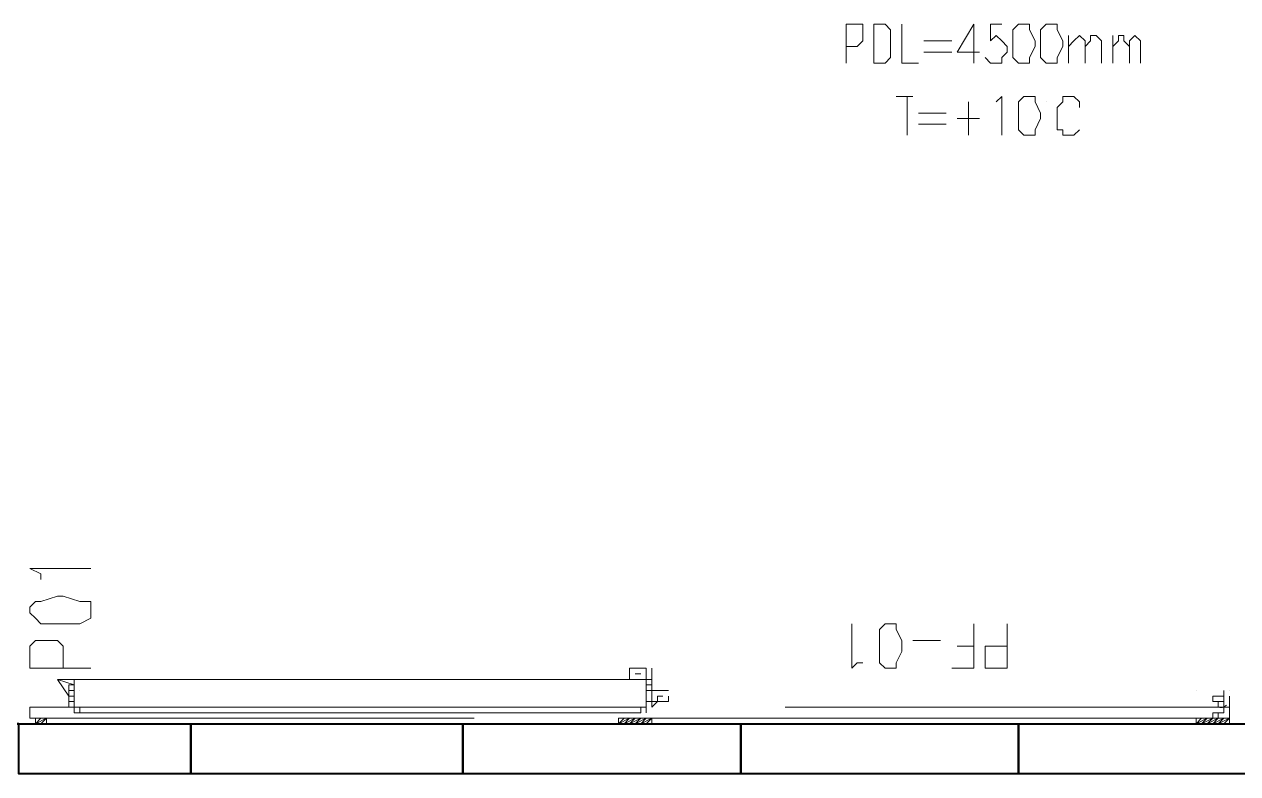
# Model space of a CAD drawing. Header units: inches. Extents: x 5 to 1823, y 18 to 726.
# Drawn here: x 483.19 to 488.095, y 307.512 to 310.543 of the extents above; entities that cross this region are included whole.
import ezdxf

# ---------------------------------------------------------------- set-up
doc = ezdxf.new("R2010")
doc.units = ezdxf.units.IN
doc.header["$MEASUREMENT"] = 0
for name, color, linetype in [('PDF2_D_Paineis PUR 150mm', 1, 'Continuous'), ('PDF2_D_Portas', 6, 'Continuous'), ('PDF2_D_Textos Nome Área', 3, 'Continuous'), ('PDF2_D_Textos Paineis Parede', 3, 'Continuous')]:
    doc.layers.add(name, color=color, linetype=linetype)

msp = doc.modelspace()

# ---------------------------------------------------------------- linework, layer by layer
at = {"layer": 'PDF2_D_Paineis PUR 150mm', "lineweight": 40}
for points in [[(482.965, 307.7138), (483.8631, 307.7138), (483.8631, 307.5117), (483.1671, 307.5117), (483.1671, 307.7138)], [(483.8631, 307.7138), (484.9632, 307.7138), (484.9632, 307.5117), (483.8631, 307.5117)], [(484.9632, 307.7138), (486.0858, 307.7138), (486.0858, 307.5117), (484.9632, 307.5117)], [(486.0858, 307.7138), (487.2084, 307.7138), (487.2084, 307.5117), (486.0858, 307.5117)], [(487.2084, 307.7138), (488.331, 307.7138), (488.331, 307.5117), (487.2084, 307.5117)]]:
    msp.add_lwpolyline(points, close=True, dxfattribs=at)
at = {"layer": 'PDF2_D_Portas', "lineweight": 5}
for points in [[(486.5798, 307.9608), (486.5573, 307.9608), (486.5349, 307.9383), (486.5349, 308.1179)], [(487.0288, 308.1179), (487.0288, 307.9383), (486.939, 307.9383)], [(487.1635, 308.1179), (487.1635, 307.9383), (487.0962, 307.9383), (487.0737, 307.9383), (487.0737, 307.9608), (487.0737, 308.0057), (487.0737, 308.0281), (487.0962, 308.0281), (487.1635, 308.0281)], [(486.8941, 308.0506), (486.7818, 308.0506)], [(487.0288, 308.0281), (486.9615, 308.0281)]]:
    msp.add_lwpolyline(points, dxfattribs=at)
msp.add_lwpolyline([(486.692, 307.9383), (486.7145, 307.9383), (486.7145, 307.9608), (486.7369, 308.0057), (486.7369, 308.0506), (486.7145, 308.0955), (486.7145, 308.1179), (486.692, 308.1179), (486.6696, 308.1179), (486.6471, 308.0955), (486.6471, 308.0506), (486.6471, 308.0057), (486.6471, 307.9608), (486.6696, 307.9383)], close=True, dxfattribs=at)
at = {"layer": 'PDF2_D_Portas', "lineweight": 0}
for points in [[(485.6368, 307.8934), (485.6368, 307.9383), (485.7041, 307.9383), (485.7041, 307.8934), (485.7041, 307.8485), (485.7266, 307.8485), (485.7266, 307.8036), (485.7041, 307.8036), (485.7041, 307.8934), (483.3916, 307.8934), (483.3916, 307.7811), (485.3898, 307.7811), (485.7041, 307.7811), (485.7041, 307.7587), (485.7041, 307.7811), (485.7041, 307.8036), (485.7041, 307.7811), (485.7041, 307.8036), (485.7041, 307.8485), (485.7041, 307.8036), (485.7041, 307.826), (485.7041, 307.8485), (485.7041, 307.826), (485.7041, 307.8485), (485.7041, 307.826), (485.7041, 307.8485), (485.7266, 307.8485), (485.749, 307.8485), (485.794, 307.8485)], [(485.6368, 307.9383), (485.6368, 307.9383)], [(485.7041, 307.9383), (485.7041, 307.9383)], [(485.7041, 307.9159), (485.7041, 307.9383)], [(485.7041, 307.9383), (485.7041, 307.9383)], [(485.7041, 307.9383), (485.7041, 307.9383)], [(485.7266, 307.9383), (485.7266, 307.9383)], [(485.7266, 307.9383), (485.7266, 307.9383)], [(485.7266, 307.9383), (485.7266, 307.9383)], [(485.7266, 307.9159), (485.7266, 307.9383)], [(485.7266, 307.9383), (485.7266, 307.9383)], [(483.3242, 307.8934), (483.3242, 307.8934)], [(483.3242, 307.8934), (483.3242, 307.8934)], [(483.3242, 307.8934), (483.3242, 307.8934)], [(483.3242, 307.8934), (483.3242, 307.8934)], [(483.3242, 307.8934), (483.3242, 307.8934)], [(483.3691, 307.8709), (483.3916, 307.8709), (483.3691, 307.8709), (483.3691, 307.8485), (483.3916, 307.8485), (483.3691, 307.8485), (483.3916, 307.8485), (483.3691, 307.8485), (483.3916, 307.8485), (483.3691, 307.8485), (483.3916, 307.8485), (483.3691, 307.8485), (483.3916, 307.8485), (483.3691, 307.8485), (483.3916, 307.8485), (483.3691, 307.8485), (483.3916, 307.8485), (483.3691, 307.8485), (483.3916, 307.8485), (483.3691, 307.8485), (483.3916, 307.8485), (483.3691, 307.8485), (483.3916, 307.8485), (483.3691, 307.8485), (483.3691, 307.826), (483.3691, 307.8036), (483.3691, 307.7811), (483.3691, 307.8485), (483.3691, 307.7811), (483.3916, 307.7811), (483.3916, 307.8485), (483.3916, 307.7811), (483.3916, 307.7587), (483.3916, 307.7811), (483.3916, 307.8036), (483.3916, 307.826), (483.3916, 307.8485), (483.3916, 307.8709), (483.3916, 307.8485), (483.3916, 307.8934), (483.3242, 307.8934), (483.3916, 307.8934)], [(483.3691, 307.826), (483.3242, 307.8934), (483.3916, 307.8709)], [(483.3916, 307.8934), (483.3916, 307.8934)], [(485.6592, 307.9159), (485.6592, 307.9159)], [(485.6592, 307.9159), (485.6592, 307.9159)], [(485.6817, 307.9159), (485.6592, 307.9159)], [(485.6592, 307.9159), (485.6592, 307.9159)], [(485.6592, 307.8934), (485.6817, 307.8934)], [(485.7041, 307.9159), (485.7041, 307.8934)], [(485.7041, 307.8934), (485.7041, 307.8934)], [(485.7041, 307.8934), (485.7041, 307.8934)], [(485.7266, 307.8934), (485.7041, 307.8934)], [(485.7041, 307.8934), (485.7041, 307.8934)], [(485.7266, 307.8934), (485.7266, 307.9159)], [(485.7266, 307.8934), (485.7266, 307.8934)], [(485.7266, 307.8934), (485.7266, 307.8934)], [(485.7266, 307.8934), (485.7266, 307.8934)], [(485.7266, 307.8934), (485.7266, 307.8934)], [(485.7266, 307.8934), (485.7266, 307.8934)], [(485.7266, 307.8934), (485.7266, 307.8934)], [(485.7266, 307.8934), (485.7266, 307.8934)], [(483.3691, 307.8709), (483.3691, 307.8709)], [(483.3691, 307.8709), (483.3691, 307.8709)], [(483.3691, 307.8709), (483.3691, 307.8709)], [(483.3691, 307.8709), (483.3691, 307.8709)], [(483.3691, 307.8485), (483.3691, 307.8485)], [(483.3691, 307.8485), (483.3691, 307.8485)], [(483.3691, 307.8485), (483.3691, 307.8485)], [(483.3691, 307.8485), (483.3691, 307.8485)], [(483.3691, 307.8485), (483.3691, 307.8485)], [(483.3691, 307.8485), (483.3691, 307.8485)], [(483.3691, 307.8485), (483.3691, 307.8485)], [(483.3691, 307.8485), (483.3691, 307.8485)], [(483.3691, 307.8485), (483.3691, 307.8485)], [(483.3691, 307.8485), (483.3691, 307.8485)], [(483.3691, 307.8485), (483.3691, 307.8485)], [(483.3691, 307.8485), (483.3691, 307.8485)], [(483.3691, 307.8485), (483.3691, 307.8485)], [(483.3691, 307.8485), (483.3691, 307.8485)], [(483.3691, 307.8485), (483.3691, 307.8485)], [(483.3691, 307.8485), (483.3691, 307.8485)], [(483.3691, 307.8485), (483.3691, 307.8485)], [(483.3691, 307.8485), (483.3691, 307.8485)], [(483.3691, 307.8485), (483.3691, 307.8485)], [(483.3691, 307.8485), (483.3691, 307.8485)], [(483.3691, 307.8485), (483.3691, 307.8485)], [(483.3691, 307.8485), (483.3691, 307.8485)], [(483.3691, 307.8485), (483.3691, 307.8485)], [(483.3691, 307.8485), (483.3691, 307.8485)], [(483.3691, 307.8485), (483.3691, 307.8485)], [(483.3916, 307.8485), (483.3691, 307.8485)], [(483.3916, 307.8485), (483.3691, 307.8485)], [(483.3916, 307.8485), (483.3691, 307.8485)], [(483.3691, 307.8485), (483.3916, 307.8485)], [(483.3916, 307.8485), (483.3691, 307.8485)], [(483.3916, 307.8485), (483.3691, 307.8485)], [(483.3916, 307.8485), (483.3691, 307.8485)], [(483.3691, 307.8485), (483.3691, 307.8485)], [(483.3691, 307.8485), (483.3691, 307.8485)], [(483.3691, 307.8485), (483.3691, 307.8485)], [(483.3691, 307.826), (483.3691, 307.8485)], [(483.3691, 307.8485), (483.3691, 307.8485)], [(483.3691, 307.8485), (483.3691, 307.8485)], [(483.3691, 307.8485), (483.3691, 307.8485)], [(483.3691, 307.8485), (483.3691, 307.8485)], [(483.3691, 307.8485), (483.3691, 307.8485)], [(483.3691, 307.8485), (483.3691, 307.8485)], [(483.3691, 307.8485), (483.3691, 307.8485)], [(483.3691, 307.8485), (483.3691, 307.8485)], [(483.3691, 307.8485), (483.3691, 307.8485)], [(483.3691, 307.8485), (483.3691, 307.8485)], [(483.3691, 307.8485), (483.3691, 307.8485)], [(483.3691, 307.8485), (483.3691, 307.8485)], [(483.3691, 307.8485), (483.3691, 307.8485)], [(483.3691, 307.8485), (483.3691, 307.8485)], [(483.3691, 307.8485), (483.3691, 307.8485)], [(483.3691, 307.8485), (483.3691, 307.8485)], [(483.3691, 307.8485), (483.3691, 307.8485)], [(483.3691, 307.8485), (483.3691, 307.8485)], [(483.3691, 307.8485), (483.3691, 307.8485)], [(483.3691, 307.8485), (483.3691, 307.8485)], [(483.3691, 307.8485), (483.3691, 307.8485)], [(483.3691, 307.8485), (483.3691, 307.8485)], [(483.3691, 307.8485), (483.3691, 307.8485)], [(483.3916, 307.8709), (483.3916, 307.8709)], [(483.3916, 307.8709), (483.3916, 307.8709)], [(483.3916, 307.8709), (483.3916, 307.8709)], [(483.3916, 307.8709), (483.3916, 307.8709)], [(483.3916, 307.8709), (483.3916, 307.8709)], [(483.3916, 307.8709), (483.3916, 307.8709)], [(483.3916, 307.8709), (483.3916, 307.8709)], [(483.3916, 307.8709), (483.3916, 307.8709)], [(483.3916, 307.8709), (483.3916, 307.8709)], [(483.3916, 307.8709), (483.3916, 307.8709)], [(483.3916, 307.8709), (483.3916, 307.8709)], [(483.3916, 307.8709), (483.3916, 307.8709)], [(483.3916, 307.8709), (483.3916, 307.8709)], [(483.3916, 307.8485), (483.3916, 307.8485)], [(483.3916, 307.8485), (483.3916, 307.8485)], [(483.3916, 307.8485), (483.3916, 307.8485)], [(483.3916, 307.8485), (483.3916, 307.8485)], [(483.3916, 307.8485), (483.3916, 307.8485)], [(483.3916, 307.8485), (483.3916, 307.8485)], [(483.3916, 307.8485), (483.3916, 307.8485)], [(483.3916, 307.8485), (483.3916, 307.8485)], [(483.3916, 307.8485), (483.3916, 307.8485)], [(483.3916, 307.8485), (483.3916, 307.8485)], [(483.3916, 307.8485), (483.3916, 307.8485)], [(483.3916, 307.8485), (483.3916, 307.8485)], [(483.3916, 307.8485), (483.3916, 307.8485)], [(483.3916, 307.8485), (483.3916, 307.8485)], [(483.3916, 307.8485), (483.3916, 307.8485)], [(483.3916, 307.8485), (483.3916, 307.8485)], [(483.3916, 307.8485), (483.3916, 307.8485)], [(483.3916, 307.8485), (483.3916, 307.8485)], [(483.3916, 307.8485), (483.3916, 307.8485)], [(483.3916, 307.8485), (483.3916, 307.8485)], [(483.3916, 307.8485), (483.3916, 307.8485)], [(483.3916, 307.8485), (483.3916, 307.8485)], [(483.3916, 307.8485), (483.3916, 307.8485)], [(483.3916, 307.8485), (483.3916, 307.8485)], [(483.3916, 307.8485), (483.3916, 307.8485)], [(483.3916, 307.8485), (483.3916, 307.8485)], [(483.3916, 307.8485), (483.3916, 307.8485)], [(483.3916, 307.8485), (483.3916, 307.8485)], [(483.3916, 307.8485), (483.3916, 307.8485)], [(483.3916, 307.8485), (483.3916, 307.826)], [(483.3916, 307.8485), (483.3916, 307.8485)], [(483.3916, 307.8485), (483.3916, 307.8485)], [(483.3916, 307.8485), (483.3916, 307.8485)], [(483.3916, 307.8485), (483.3916, 307.8485)], [(483.3916, 307.8485), (483.3916, 307.8485)], [(483.3916, 307.8485), (483.3916, 307.8485)], [(483.3916, 307.8485), (483.3916, 307.8485)], [(483.3916, 307.8485), (483.3916, 307.8485)], [(483.3916, 307.8485), (483.3916, 307.8485)], [(483.3916, 307.8485), (483.3916, 307.8485)], [(483.3916, 307.8485), (483.3916, 307.8485)], [(483.3916, 307.8485), (483.3916, 307.8485)], [(483.3916, 307.8485), (483.3916, 307.8485)], [(483.3916, 307.8485), (483.3916, 307.8485)], [(483.3916, 307.8485), (483.3916, 307.8485)], [(483.3916, 307.8485), (483.3916, 307.8485)], [(483.3916, 307.8485), (483.3916, 307.8485)], [(483.3916, 307.8485), (483.3916, 307.8485)], [(483.3916, 307.8485), (483.3916, 307.8485)], [(483.3916, 307.8485), (483.3916, 307.8485)], [(483.3916, 307.8485), (483.3916, 307.8485)], [(483.3916, 307.8485), (483.3916, 307.8485)], [(483.3916, 307.8485), (483.3916, 307.8485)], [(483.414, 307.8485), (483.414, 307.8485)], [(485.7266, 307.826), (485.7266, 307.8485), (485.7041, 307.8485), (485.7266, 307.8485), (485.7041, 307.8485), (485.7266, 307.8485), (485.7041, 307.8485), (485.7041, 307.8709)], [(485.7041, 307.8709), (485.7041, 307.8709)], [(485.7041, 307.8485), (485.7041, 307.8485)], [(485.7041, 307.8485), (485.7041, 307.8485)], [(485.7041, 307.8485), (485.7041, 307.8485)], [(485.7041, 307.8485), (485.7041, 307.8485)], [(485.7041, 307.8485), (485.7041, 307.8485)], [(485.7041, 307.8485), (485.7041, 307.8485)], [(485.7041, 307.8485), (485.7041, 307.8485)], [(485.7041, 307.8485), (485.7041, 307.8485)], [(485.7041, 307.8485), (485.7041, 307.8485)], [(485.7041, 307.8485), (485.7041, 307.8485)], [(485.7041, 307.8485), (485.7041, 307.8485)], [(485.7041, 307.8485), (485.7041, 307.8485)], [(485.7041, 307.8485), (485.7041, 307.8485)], [(485.7266, 307.8709), (485.7266, 307.8709)], [(485.7266, 307.8709), (485.7266, 307.8709)], [(485.7266, 307.8709), (485.7266, 307.8709)], [(485.7266, 307.8709), (485.7266, 307.8709)], [(485.7266, 307.8709), (485.7266, 307.8709)], [(485.7266, 307.8709), (485.7266, 307.8709)], [(485.7266, 307.8709), (485.7266, 307.8709)], [(485.7266, 307.8709), (485.7266, 307.8709)], [(485.7266, 307.8709), (485.7266, 307.8709)], [(485.7266, 307.8709), (485.7266, 307.8709)], [(485.7266, 307.8485), (485.7266, 307.8709)], [(485.7266, 307.8485), (485.7266, 307.8485)], [(485.7266, 307.8485), (485.7266, 307.8485)], [(485.7266, 307.8485), (485.7266, 307.8485)], [(485.7266, 307.8485), (485.7266, 307.8485)], [(485.7266, 307.8485), (485.7266, 307.8485)], [(485.7266, 307.8485), (485.7266, 307.8485)], [(485.7266, 307.8485), (485.7266, 307.8485)], [(485.7266, 307.8485), (485.7266, 307.8485)], [(485.7266, 307.8485), (485.7266, 307.8485)], [(485.7266, 307.8485), (485.7266, 307.8485)], [(485.7266, 307.8485), (485.7266, 307.8485)], [(485.7266, 307.8485), (485.7266, 307.8485)], [(485.7266, 307.8485), (485.7266, 307.8485)], [(485.7266, 307.8485), (485.7266, 307.8485)], [(485.7266, 307.8485), (485.7266, 307.8485)], [(485.7266, 307.8485), (485.7266, 307.8485)], [(485.7266, 307.8485), (485.7266, 307.8485)], [(485.749, 307.8485), (485.749, 307.8485)], [(485.749, 307.8485), (485.749, 307.8485)], [(485.749, 307.8485), (485.749, 307.8485)], [(487.9269, 307.8485), (487.9269, 307.8485)], [(487.9269, 307.8485), (487.9269, 307.8485)], [(488.0392, 307.8485), (488.0392, 307.826), (488.0392, 307.8036), (488.0392, 307.7811), (488.0392, 307.7587), (488.0167, 307.7587), (488.0167, 307.7362), (487.9942, 307.7138), (488.0167, 307.7362), (487.9942, 307.7138)], [(488.0392, 307.8485), (488.0392, 307.8485)], [(488.0392, 307.8485), (488.0392, 307.8485)], [(488.0616, 307.8485), (488.0616, 307.8485)], [(488.0616, 307.8485), (488.0616, 307.8485)], [(483.3691, 307.826), (483.3691, 307.826)], [(483.3691, 307.826), (483.3691, 307.826)], [(483.3691, 307.826), (483.3691, 307.826)], [(483.3691, 307.826), (483.3691, 307.826)], [(483.3691, 307.826), (483.3691, 307.826)], [(483.3691, 307.826), (483.3691, 307.826)], [(483.3691, 307.826), (483.3691, 307.826)], [(483.3691, 307.826), (483.3691, 307.826)], [(483.3691, 307.826), (483.3691, 307.826)], [(483.3691, 307.826), (483.3691, 307.826)], [(483.3691, 307.826), (483.3691, 307.826)], [(483.3691, 307.826), (483.3691, 307.826)], [(483.3691, 307.826), (483.3691, 307.826)], [(483.3916, 307.826), (483.3691, 307.826)], [(483.3916, 307.826), (483.3691, 307.826)], [(483.3916, 307.826), (483.3691, 307.826)], [(483.3916, 307.826), (483.3691, 307.826)], [(483.3916, 307.826), (483.3691, 307.826)], [(483.3691, 307.826), (483.3916, 307.826)], [(483.3916, 307.826), (483.3691, 307.826)], [(483.3916, 307.826), (483.3691, 307.826)], [(483.3916, 307.826), (483.3691, 307.826)], [(483.3916, 307.826), (483.3691, 307.826)], [(483.3916, 307.826), (483.3691, 307.826)], [(483.3916, 307.826), (483.3691, 307.826)], [(483.3916, 307.826), (483.3691, 307.826)], [(483.3916, 307.826), (483.3691, 307.826)], [(483.3691, 307.826), (483.3691, 307.826)], [(483.3691, 307.826), (483.3691, 307.826)], [(483.3691, 307.826), (483.3691, 307.826)], [(483.3691, 307.826), (483.3691, 307.826)], [(483.3691, 307.826), (483.3691, 307.826)], [(483.3691, 307.826), (483.3691, 307.826)], [(483.3691, 307.8036), (483.3691, 307.826)], [(483.3691, 307.826), (483.3691, 307.826)], [(483.3691, 307.826), (483.3691, 307.826)], [(483.3691, 307.826), (483.3691, 307.826)], [(483.3691, 307.826), (483.3691, 307.826)], [(483.3691, 307.826), (483.3691, 307.826)], [(483.3691, 307.826), (483.3691, 307.826)], [(483.3691, 307.8036), (483.3691, 307.8036)], [(483.3691, 307.8036), (483.3691, 307.8036)], [(483.3691, 307.8036), (483.3691, 307.8036)], [(483.3691, 307.8036), (483.3691, 307.8036)], [(483.3691, 307.8036), (483.3691, 307.8036)], [(483.3691, 307.8036), (483.3691, 307.8036)], [(483.3691, 307.8036), (483.3691, 307.8036)], [(483.3691, 307.8036), (483.3691, 307.8036)], [(483.3691, 307.8036), (483.3691, 307.8036)], [(483.3691, 307.8036), (483.3691, 307.8036)], [(483.3691, 307.8036), (483.3691, 307.8036)], [(483.3691, 307.8036), (483.3691, 307.8036)], [(483.3691, 307.8036), (483.3691, 307.8036)], [(483.3691, 307.8036), (483.3691, 307.8036)], [(483.3691, 307.8036), (483.3691, 307.8036)], [(483.3691, 307.8036), (483.3691, 307.8036)], [(483.3691, 307.8036), (483.3691, 307.8036)], [(483.3691, 307.8036), (483.3691, 307.8036)], [(483.3691, 307.8036), (483.3691, 307.8036)], [(483.3691, 307.8036), (483.3691, 307.8036)], [(483.3916, 307.8036), (483.3691, 307.8036)], [(483.3916, 307.8036), (483.3691, 307.8036)], [(483.3916, 307.8036), (483.3691, 307.8036)], [(483.3916, 307.8036), (483.3691, 307.8036)], [(483.3916, 307.8036), (483.3691, 307.8036)], [(483.3916, 307.8036), (483.3691, 307.8036)], [(483.3916, 307.8036), (483.3691, 307.8036)], [(483.3691, 307.8036), (483.3916, 307.8036)], [(483.3916, 307.8036), (483.3691, 307.8036)], [(483.3916, 307.8036), (483.3691, 307.8036)], [(483.3916, 307.8036), (483.3691, 307.8036)], [(483.3916, 307.8036), (483.3691, 307.8036)], [(483.3916, 307.8036), (483.3691, 307.8036)], [(483.3916, 307.8036), (483.3691, 307.8036)], [(483.3691, 307.8036), (483.3916, 307.8036)], [(483.3916, 307.8036), (483.3691, 307.8036)], [(483.3916, 307.8036), (483.3691, 307.8036)], [(483.3916, 307.8036), (483.3691, 307.8036)], [(483.3691, 307.8036), (483.3916, 307.8036)], [(483.3691, 307.8036), (483.3916, 307.8036)], [(483.3691, 307.8036), (483.3691, 307.8036)], [(483.3691, 307.8036), (483.3691, 307.8036)], [(483.3691, 307.8036), (483.3691, 307.8036)], [(483.3691, 307.8036), (483.3691, 307.8036)], [(483.3691, 307.8036), (483.3691, 307.8036)], [(483.3691, 307.8036), (483.3691, 307.8036)], [(483.3691, 307.8036), (483.3691, 307.8036)], [(483.3691, 307.8036), (483.3691, 307.8036)], [(483.3691, 307.8036), (483.3691, 307.8036)], [(483.3691, 307.8036), (483.3691, 307.8036)], [(483.3691, 307.8036), (483.3691, 307.8036)], [(483.3691, 307.8036), (483.3691, 307.8036)], [(483.3691, 307.8036), (483.3691, 307.8036)], [(483.3691, 307.8036), (483.3691, 307.8036)], [(483.3916, 307.826), (483.3916, 307.826)], [(483.3916, 307.826), (483.3916, 307.826)], [(483.3916, 307.826), (483.3916, 307.826)], [(483.3916, 307.826), (483.3916, 307.826)], [(483.3916, 307.826), (483.3916, 307.826)], [(483.3916, 307.826), (483.3916, 307.826)], [(483.3916, 307.826), (483.3916, 307.826)], [(483.3916, 307.826), (483.3916, 307.826)], [(483.3916, 307.826), (483.3916, 307.826)], [(483.3916, 307.826), (483.3916, 307.826)], [(483.3916, 307.826), (483.3916, 307.826)], [(483.3916, 307.826), (483.3916, 307.826)], [(483.3916, 307.826), (483.3916, 307.826)], [(483.3916, 307.826), (483.3916, 307.826)], [(483.3916, 307.826), (483.3916, 307.826)], [(483.3916, 307.826), (483.3916, 307.826)], [(483.3916, 307.826), (483.3916, 307.826)], [(483.3916, 307.826), (483.3916, 307.826)], [(483.3916, 307.826), (483.3916, 307.826)], [(483.3916, 307.826), (483.3916, 307.8036)], [(483.3916, 307.826), (483.3916, 307.826)], [(483.3916, 307.826), (483.3916, 307.826)], [(483.3916, 307.826), (483.3916, 307.826)], [(483.3916, 307.826), (483.3916, 307.826)], [(483.3916, 307.826), (483.3916, 307.826)], [(483.3916, 307.826), (483.3916, 307.826)], [(483.3916, 307.8036), (483.3916, 307.8036)], [(483.3916, 307.8036), (483.3916, 307.8036)], [(483.3916, 307.8036), (483.3916, 307.8036)], [(483.3916, 307.8036), (483.3916, 307.8036)], [(483.3916, 307.8036), (483.3916, 307.8036)], [(483.3916, 307.8036), (483.3916, 307.8036)], [(483.3916, 307.8036), (483.3916, 307.8036)], [(483.3916, 307.8036), (483.3916, 307.8036)], [(483.3916, 307.8036), (483.3916, 307.8036)], [(483.3916, 307.8036), (483.3916, 307.8036)], [(483.3916, 307.8036), (483.3916, 307.8036)], [(483.3916, 307.8036), (483.3916, 307.8036)], [(483.3916, 307.8036), (483.3916, 307.8036)], [(483.3916, 307.8036), (483.3916, 307.8036)], [(483.3916, 307.8036), (483.3916, 307.8036)], [(483.3916, 307.8036), (483.3916, 307.8036)], [(483.3916, 307.8036), (483.3916, 307.8036)], [(483.3916, 307.8036), (483.3916, 307.8036)], [(483.3916, 307.8036), (483.3916, 307.8036)], [(483.3916, 307.8036), (483.3916, 307.8036)], [(483.3916, 307.8036), (483.3916, 307.8036)], [(483.3916, 307.8036), (483.3916, 307.8036)], [(483.3916, 307.8036), (483.3916, 307.8036)], [(483.3916, 307.8036), (483.3916, 307.8036)], [(483.3916, 307.8036), (483.3916, 307.8036)], [(483.3916, 307.8036), (483.3916, 307.8036)], [(483.3916, 307.8036), (483.3916, 307.8036)], [(483.3916, 307.8036), (483.3916, 307.8036)], [(483.3916, 307.8036), (483.3916, 307.8036)], [(483.3916, 307.8036), (483.3916, 307.8036)], [(483.3916, 307.8036), (483.3916, 307.8036)], [(483.3916, 307.8036), (483.3916, 307.8036)], [(483.3916, 307.8036), (483.3916, 307.8036)], [(483.3916, 307.8036), (483.3916, 307.8036)], [(483.3916, 307.8036), (483.3916, 307.8036)], [(483.3916, 307.8036), (483.3916, 307.8036)], [(483.3916, 307.8036), (483.3916, 307.8036)], [(483.3916, 307.8036), (483.3916, 307.8036)], [(483.3916, 307.8036), (483.3916, 307.8036)], [(483.3916, 307.8036), (483.3916, 307.8036)], [(483.3916, 307.8036), (483.3916, 307.8036)], [(483.3916, 307.8036), (483.3916, 307.8036)], [(483.3916, 307.8036), (483.3916, 307.8036)], [(483.3916, 307.8036), (483.3916, 307.8036)], [(483.3916, 307.8036), (483.3916, 307.8036)], [(483.3916, 307.8036), (483.3916, 307.8036)], [(483.3916, 307.8036), (483.3916, 307.8036)], [(483.3916, 307.8036), (483.3916, 307.8036)], [(483.3916, 307.8036), (483.3916, 307.8036)], [(483.3916, 307.8036), (483.3916, 307.8036)], [(483.3916, 307.8036), (483.3916, 307.8036)], [(483.3916, 307.8036), (483.3916, 307.8036)], [(485.7041, 307.826), (485.7041, 307.826)], [(485.7041, 307.8036), (485.7041, 307.7811), (485.7041, 307.8036), (485.7041, 307.826)], [(485.7041, 307.826), (485.7041, 307.826)], [(485.7041, 307.826), (485.7041, 307.826)], [(485.7041, 307.826), (485.7041, 307.826)], [(485.7041, 307.826), (485.7041, 307.826)], [(485.7041, 307.826), (485.7041, 307.826)], [(485.7041, 307.826), (485.7041, 307.826)], [(485.7041, 307.826), (485.7041, 307.826)], [(485.7041, 307.826), (485.7041, 307.826)], [(485.7041, 307.826), (485.7041, 307.826)], [(485.7041, 307.826), (485.7041, 307.826)], [(485.7041, 307.826), (485.7041, 307.826)], [(485.7041, 307.826), (485.7041, 307.826)], [(485.7041, 307.826), (485.7041, 307.826)], [(485.7041, 307.826), (485.7041, 307.826)], [(485.7041, 307.826), (485.7041, 307.826)], [(485.7041, 307.826), (485.7041, 307.826)], [(485.7041, 307.826), (485.7041, 307.826)], [(485.7041, 307.826), (485.7041, 307.826)], [(485.7041, 307.826), (485.7041, 307.826)], [(485.7041, 307.826), (485.7041, 307.826)], [(485.7041, 307.826), (485.7041, 307.826)], [(485.7041, 307.826), (485.7041, 307.826)], [(485.7041, 307.826), (485.7041, 307.826)], [(485.7041, 307.826), (485.7041, 307.826)], [(485.7041, 307.826), (485.7041, 307.826)], [(485.7041, 307.826), (485.7041, 307.826)], [(485.7041, 307.826), (485.7041, 307.826)], [(485.7041, 307.826), (485.7041, 307.826)], [(485.7041, 307.826), (485.7041, 307.826)], [(485.7041, 307.826), (485.7041, 307.826)], [(485.7041, 307.826), (485.7041, 307.826)], [(485.7041, 307.826), (485.7041, 307.826)], [(485.7041, 307.826), (485.7041, 307.826)], [(485.7041, 307.826), (485.7041, 307.826)], [(485.7041, 307.826), (485.7041, 307.826)], [(485.7041, 307.826), (485.7041, 307.826)], [(485.7041, 307.8036), (485.7041, 307.8036)], [(485.7041, 307.8036), (485.7041, 307.8036)], [(485.7041, 307.8036), (485.7041, 307.8036)], [(485.7041, 307.8036), (485.7041, 307.8036)], [(485.7041, 307.8036), (485.7041, 307.8036)], [(485.7041, 307.8036), (485.7041, 307.8036)], [(485.7041, 307.8036), (485.7041, 307.8036)], [(485.7041, 307.8036), (485.7041, 307.8036)], [(485.7041, 307.8036), (485.7041, 307.8036)], [(485.7041, 307.8036), (485.7041, 307.8036)], [(485.7041, 307.8036), (485.7041, 307.8036)], [(485.7041, 307.8036), (485.7041, 307.8036)], [(485.7041, 307.8036), (485.7041, 307.8036)], [(485.7041, 307.8036), (485.7041, 307.8036)], [(485.7041, 307.8036), (485.7041, 307.8036)], [(485.7041, 307.8036), (485.7041, 307.8036)], [(485.7041, 307.8036), (485.7041, 307.8036)], [(485.7041, 307.8036), (485.7041, 307.8036)], [(485.7041, 307.8036), (485.7041, 307.8036)], [(485.7041, 307.8036), (485.7041, 307.8036)], [(485.7041, 307.8036), (485.7041, 307.8036)], [(485.7041, 307.8036), (485.7041, 307.8036)], [(485.7041, 307.8036), (485.7041, 307.8036)], [(485.7041, 307.8036), (485.7041, 307.8036)], [(485.7041, 307.8036), (485.7041, 307.8036)], [(485.7041, 307.8036), (485.7041, 307.8036)], [(485.7041, 307.8036), (485.7041, 307.8036)], [(485.7041, 307.8036), (485.7041, 307.8036)], [(485.7041, 307.8036), (485.7041, 307.8036)], [(485.7041, 307.8036), (485.7041, 307.8036)], [(485.7041, 307.8036), (485.7041, 307.8036)], [(485.7041, 307.8036), (485.7041, 307.8036)], [(485.7041, 307.8036), (485.7041, 307.8036)], [(485.7715, 307.826), (485.749, 307.826), (485.749, 307.8036), (485.7266, 307.7811), (485.7266, 307.8036), (485.749, 307.8036), (485.7266, 307.8036)], [(485.7266, 307.826), (485.7266, 307.826)], [(485.7266, 307.826), (485.7266, 307.826)], [(485.7266, 307.826), (485.7266, 307.826)], [(485.7266, 307.826), (485.7266, 307.826)], [(485.7266, 307.8036), (485.7266, 307.8036)], [(485.7266, 307.8036), (485.7266, 307.8036)], [(485.7266, 307.8036), (485.7266, 307.8036)], [(485.7266, 307.8036), (485.7266, 307.8036)], [(485.7266, 307.8036), (485.7266, 307.8036)], [(485.7266, 307.8036), (485.7266, 307.8036)], [(485.7266, 307.8036), (485.7266, 307.8036)], [(485.7266, 307.8036), (485.7266, 307.8036)], [(485.7266, 307.8036), (485.7266, 307.8036)], [(485.7266, 307.8036), (485.7266, 307.8036)], [(485.7266, 307.8036), (485.7266, 307.8036)], [(485.7266, 307.8036), (485.7266, 307.8036)], [(485.7266, 307.8036), (485.7266, 307.8036)], [(485.7266, 307.8036), (485.7266, 307.8036)], [(485.7266, 307.8036), (485.7266, 307.8036)], [(485.7266, 307.8036), (485.7266, 307.8036)], [(485.7266, 307.8036), (485.7266, 307.8036)], [(485.749, 307.826), (485.749, 307.826)], [(485.749, 307.826), (485.749, 307.826)], [(485.794, 307.826), (485.794, 307.8036), (485.749, 307.8036), (485.7715, 307.8036)], [(485.749, 307.8036), (485.749, 307.8036)], [(485.749, 307.8036), (485.749, 307.8036)], [(485.749, 307.8036), (485.749, 307.8036)], [(485.749, 307.8036), (485.749, 307.8036)], [(485.7715, 307.826), (485.7715, 307.826)], [(485.7715, 307.826), (485.7715, 307.826)], [(485.794, 307.826), (485.794, 307.826)], [(485.794, 307.8036), (485.794, 307.8036)], [(486.2654, 307.7811), (488.0616, 307.7811), (488.0616, 307.8036), (488.0616, 307.7811), (488.0616, 307.7362), (488.0616, 307.7138)], [(487.9942, 307.826), (487.9942, 307.826)], [(487.9942, 307.826), (487.9942, 307.826)], [(487.9942, 307.826), (487.9942, 307.826)], [(488.0167, 307.8036), (488.0167, 307.8036)], [(488.0167, 307.8036), (488.0167, 307.8036)], [(488.0167, 307.8036), (488.0167, 307.8036)], [(488.0167, 307.8036), (488.0392, 307.8036)], [(488.0392, 307.826), (488.0392, 307.826)], [(488.0392, 307.826), (488.0392, 307.826)], [(488.0392, 307.826), (488.0392, 307.826)], [(488.0392, 307.826), (488.0392, 307.826)], [(488.0616, 307.7811), (488.0616, 307.7587), (488.0616, 307.826)], [(488.0616, 307.8036), (488.0616, 307.8036)], [(488.0616, 307.8036), (488.0616, 307.8036)], [(483.2344, 307.7811), (483.212, 307.7811), (485.0081, 307.7811)], [(485.0081, 307.7362), (483.212, 307.7362), (483.212, 307.7587), (483.212, 307.7811)], [(483.212, 307.7811), (483.212, 307.7811)], [(483.212, 307.7811), (483.212, 307.7811)], [(483.212, 307.7587), (483.212, 307.7587)], [(483.212, 307.7587), (483.212, 307.7587)], [(483.212, 307.7587), (483.212, 307.7587)], [(483.212, 307.7587), (483.212, 307.7587)], [(483.212, 307.7587), (483.212, 307.7587)], [(483.2344, 307.7811), (483.2344, 307.7811)], [(485.6817, 307.7587), (485.6817, 307.7811), (485.6817, 307.7587), (485.3898, 307.7587), (483.414, 307.7587), (483.3916, 307.7587), (483.3916, 307.7811), (483.3691, 307.7811), (483.3916, 307.7811), (483.3691, 307.7811), (483.3916, 307.7811), (483.3691, 307.7811), (483.3916, 307.7811), (483.3691, 307.7811), (483.3916, 307.7811), (483.3691, 307.7811)], [(483.3691, 307.7811), (483.3691, 307.7811)], [(483.3691, 307.7811), (483.3691, 307.7811)], [(483.3691, 307.7811), (483.3691, 307.7811)], [(483.3691, 307.7811), (483.3691, 307.7811)], [(483.3691, 307.7811), (483.3691, 307.7811)], [(483.3691, 307.7811), (483.3691, 307.7811)], [(483.3691, 307.7811), (483.3691, 307.7811)], [(483.3691, 307.7811), (483.3691, 307.7811)], [(483.3691, 307.7811), (483.3691, 307.7811)], [(483.3691, 307.7811), (483.3691, 307.7811)], [(483.3691, 307.7811), (483.3691, 307.7811)], [(483.3691, 307.7811), (483.3691, 307.7811)], [(483.3691, 307.7811), (483.3691, 307.7811)], [(483.3691, 307.7811), (483.3691, 307.7811)], [(483.3691, 307.7811), (483.3691, 307.7811)], [(483.3691, 307.7811), (483.3691, 307.7811)], [(483.3691, 307.7811), (483.3691, 307.7811)], [(483.3691, 307.7811), (483.3691, 307.7811)], [(483.3691, 307.7811), (483.3691, 307.7811)], [(483.3691, 307.7811), (483.3691, 307.7811)], [(483.3691, 307.7811), (483.3691, 307.7811)], [(483.3691, 307.7811), (483.3691, 307.7811)], [(483.3916, 307.7811), (483.3916, 307.7811)], [(483.3916, 307.7811), (483.3916, 307.7811)], [(483.3916, 307.7811), (483.3916, 307.7811)], [(483.3916, 307.7811), (483.3916, 307.7811)], [(483.3916, 307.7811), (483.3916, 307.7811)], [(483.3916, 307.7811), (483.3916, 307.7811)], [(483.3916, 307.7811), (483.3916, 307.7811)], [(483.3916, 307.7811), (483.3916, 307.7811)], [(483.3916, 307.7811), (483.3916, 307.7811)], [(483.3916, 307.7811), (483.3916, 307.7811)], [(483.3916, 307.7811), (483.3916, 307.7811)], [(483.3916, 307.7811), (483.3916, 307.7811)], [(483.3916, 307.7811), (483.3916, 307.7811)], [(483.3916, 307.7811), (483.3916, 307.7811)], [(483.3916, 307.7811), (483.3916, 307.7811)], [(483.3916, 307.7811), (483.3916, 307.7811)], [(483.3916, 307.7811), (483.3916, 307.7811)], [(483.3916, 307.7811), (483.3916, 307.7811)], [(483.3916, 307.7811), (483.3916, 307.7811)], [(483.3916, 307.7811), (483.3916, 307.7811)], [(483.3916, 307.7811), (483.3916, 307.7811)], [(483.3916, 307.7811), (483.3916, 307.7811)], [(483.3916, 307.7811), (483.3916, 307.7811)], [(483.3916, 307.7811), (483.3916, 307.7811)], [(483.3916, 307.7811), (483.3916, 307.7811)], [(483.3916, 307.7587), (483.3916, 307.7587)], [(483.414, 307.7587), (483.414, 307.7811)], [(485.6817, 307.7587), (485.6817, 307.7587)], [(485.7041, 307.7811), (485.7041, 307.7811)], [(485.7041, 307.7811), (485.7041, 307.7811)], [(485.7041, 307.7811), (485.7041, 307.7811)], [(485.7041, 307.7811), (485.7041, 307.7811)], [(485.7041, 307.7811), (485.7041, 307.7811)], [(485.7041, 307.7811), (485.7041, 307.7811)], [(485.7041, 307.7811), (485.7041, 307.7811)], [(485.7041, 307.7587), (485.7041, 307.7587)], [(485.7266, 307.7811), (485.7266, 307.7811)], [(485.7266, 307.7811), (485.7266, 307.7811)], [(487.9942, 307.7587), (488.0392, 307.7587), (487.9942, 307.7587), (487.9942, 307.7362), (487.9718, 307.7138), (487.9942, 307.7362), (487.9718, 307.7138)], [(487.9942, 307.7587), (487.9942, 307.7587)], [(487.9942, 307.7587), (487.9942, 307.7587)], [(487.9942, 307.7587), (487.9942, 307.7587)], [(488.0167, 307.7811), (488.0167, 307.7811)], [(488.0392, 307.7587), (488.0392, 307.7587)], [(488.0392, 307.7587), (488.0392, 307.7587)], [(488.0392, 307.7587), (488.0392, 307.7587)], [(488.0392, 307.7587), (488.0392, 307.7587)], [(488.0392, 307.7587), (488.0392, 307.7587)], [(488.0392, 307.7587), (488.0392, 307.7587)], [(488.0392, 307.7587), (488.0392, 307.7587)], [(488.0616, 307.7811), (488.0616, 307.7811)], [(488.0616, 307.7811), (488.0616, 307.7811)], [(483.212, 307.7362), (483.212, 307.7362)], [(483.212, 307.7362), (483.212, 307.7362)], [(483.212, 307.7362), (483.212, 307.7362)], [(483.2793, 307.7362), (483.2344, 307.7138), (483.2793, 307.7362)], [(483.2569, 307.7362), (483.2344, 307.7138), (483.2569, 307.7362), (483.2344, 307.7138), (483.2569, 307.7362), (483.2344, 307.7362)], [(483.2793, 307.7138), (483.2569, 307.7138), (483.2793, 307.7138), (483.2569, 307.7138), (483.2793, 307.7362), (483.2569, 307.7138)], [(485.6368, 307.7362), (485.5919, 307.7138), (485.6368, 307.7362), (485.5919, 307.7138), (485.6143, 307.7362), (485.5919, 307.7362), (485.6143, 307.7362), (485.5919, 307.7362), (485.6143, 307.7362)], [(485.5919, 307.7362), (485.5919, 307.7362)], [(485.5919, 307.7362), (485.5919, 307.7362)], [(485.5919, 307.7138), (485.5919, 307.7138)], [(485.5919, 307.7138), (485.5919, 307.7138)], [(485.5919, 307.7138), (485.5919, 307.7138)], [(485.6592, 307.7362), (485.6143, 307.7138), (485.6592, 307.7362), (485.6143, 307.7138), (485.6368, 307.7362), (485.6143, 307.7138)], [(485.6817, 307.7362), (485.6368, 307.7138), (485.6817, 307.7362), (485.6368, 307.7138), (485.6592, 307.7362), (485.6368, 307.7138)], [(485.7041, 307.7362), (485.6592, 307.7138), (485.7041, 307.7362), (485.6592, 307.7138), (485.6817, 307.7362), (485.6592, 307.7138)], [(485.6817, 307.7138), (485.7041, 307.7362), (485.6817, 307.7138), (485.7266, 307.7362), (485.6817, 307.7138), (485.7266, 307.7362), (485.7041, 307.7138), (485.7266, 307.7362), (485.7041, 307.7138), (485.7266, 307.7362), (485.7041, 307.7138)], [(485.7266, 307.7138), (485.7266, 307.7362), (487.9269, 307.7362), (488.0616, 307.7362), (486.2654, 307.7362)], [(485.7266, 307.7138), (485.7266, 307.7138)], [(487.9269, 307.7362), (487.9269, 307.7362)], [(487.9493, 307.7362), (487.9269, 307.7138), (487.9493, 307.7362), (487.9269, 307.7138), (488.0616, 307.7138), (488.0392, 307.7138), (488.0616, 307.7362), (488.0392, 307.7138), (488.0616, 307.7362), (488.0392, 307.7138)], [(487.9718, 307.7362), (487.9269, 307.7138), (487.9718, 307.7362)], [(487.9493, 307.7362), (487.9269, 307.7362), (487.9493, 307.7362)], [(487.9269, 307.7362), (487.9269, 307.7362)], [(487.9942, 307.7362), (487.9493, 307.7138), (487.9942, 307.7362)], [(487.9718, 307.7362), (487.9493, 307.7138), (487.9718, 307.7362), (487.9493, 307.7138)], [(488.0167, 307.7362), (487.9718, 307.7138), (488.0167, 307.7362)], [(488.0392, 307.7362), (487.9942, 307.7138), (488.0392, 307.7362)], [(488.0616, 307.7362), (488.0167, 307.7138), (488.0616, 307.7362)], [(488.0392, 307.7362), (488.0167, 307.7138), (488.0392, 307.7362), (488.0167, 307.7138)], [(488.0616, 307.7362), (488.0616, 307.7362)], [(488.0616, 307.7362), (488.0616, 307.7362)]]:
    msp.add_lwpolyline(points, dxfattribs=at)
for points in [[(485.7266, 307.8934), (485.7266, 307.8709), (485.7041, 307.8709), (485.7266, 307.8709), (485.7041, 307.8709), (485.7266, 307.8709), (485.7041, 307.8709), (485.7041, 307.8934), (485.7266, 307.8934), (485.7041, 307.8934)], [(485.7266, 307.8709), (485.7266, 307.8934)], [(483.3691, 307.8485), (483.3916, 307.8485)], [(485.7041, 307.8485), (485.7041, 307.8036)], [(483.3691, 307.826), (483.3916, 307.826)], [(483.3691, 307.8036), (483.3916, 307.8036)], [(487.9942, 307.826), (487.9942, 307.8036)], [(487.9942, 307.826), (488.0392, 307.826)], [(488.0167, 307.8036), (487.9942, 307.8036)], [(488.0167, 307.7811), (488.0167, 307.8036)], [(483.2344, 307.7138), (483.2344, 307.7362), (483.2793, 307.7362), (483.2793, 307.7138)], [(485.5919, 307.7138), (485.7266, 307.7138), (485.7266, 307.7362), (485.5919, 307.7362)], [(485.5919, 307.7138), (485.7266, 307.7138), (485.7266, 307.7362), (485.5919, 307.7362)], [(485.5919, 307.7362), (485.5919, 307.7138)], [(487.9269, 307.7138), (488.0616, 307.7138), (488.0616, 307.7362), (487.9269, 307.7362)], [(487.9269, 307.7138), (487.9269, 307.7362)]]:
    msp.add_lwpolyline(points, close=True, dxfattribs=at)
msp.add_lwpolyline([(488.0167, 307.7811), (488.0392, 307.7811, -0.156603)], format="xyb", close=True, dxfattribs=at)
msp.add_arc((488.0279, 307.8148), 0.0337, 294.6196, 311.8039, dxfattribs=at)
at = {"layer": 'PDF2_D_Textos Nome Área', "color": 2, "lineweight": 5}
for points in [[(486.5124, 310.3856), (486.5124, 310.5427), (486.5573, 310.5427), (486.5798, 310.5427), (486.5798, 310.5203), (486.5798, 310.4978), (486.5798, 310.4754), (486.5573, 310.4529), (486.5124, 310.4529)], [(486.7369, 310.5427), (486.7369, 310.3856), (486.8043, 310.3856)], [(487.0288, 310.3856), (487.0288, 310.5427), (486.9615, 310.4305), (487.0513, 310.4305)], [(487.1411, 310.5427), (487.0962, 310.5427), (487.0962, 310.4754), (487.1186, 310.4978), (487.1411, 310.4754), (487.1635, 310.4529), (487.1635, 310.4305), (487.1411, 310.408), (487.1411, 310.3856), (487.1186, 310.3856), (487.0962, 310.3856), (487.0737, 310.408)], [(487.4105, 310.4978), (487.4105, 310.3856)], [(487.4105, 310.4529), (487.4329, 310.4754), (487.4554, 310.4978), (487.4779, 310.4754), (487.4779, 310.4529), (487.4779, 310.3856)], [(487.4779, 310.4529), (487.5003, 310.4754), (487.5003, 310.4978), (487.5228, 310.4978), (487.5452, 310.4754), (487.5452, 310.4529), (487.5452, 310.3856)], [(487.5901, 310.4978), (487.5901, 310.3856)], [(487.5901, 310.4529), (487.6126, 310.4754), (487.6126, 310.4978), (487.635, 310.4978), (487.635, 310.4754), (487.6575, 310.4529), (487.6575, 310.3856)], [(487.6575, 310.4529), (487.6575, 310.4754), (487.6799, 310.4978), (487.7024, 310.4754), (487.7024, 310.4529), (487.7024, 310.3856)], [(486.8267, 310.4754), (486.939, 310.4754)], [(486.8267, 310.4305), (486.939, 310.4305)], [(486.7145, 310.2509), (486.7818, 310.2509)], [(486.7594, 310.2509), (486.7594, 310.0937)], [(487.1186, 310.2284), (487.1411, 310.2509), (487.1411, 310.0937)], [(487.4554, 310.206), (487.4554, 310.2284), (487.4329, 310.2509), (487.4105, 310.2509), (487.388, 310.2509), (487.388, 310.2284), (487.3656, 310.206), (487.3656, 310.1835), (487.3656, 310.1611), (487.3656, 310.1161), (487.388, 310.1161), (487.388, 310.0937), (487.4105, 310.0937), (487.4329, 310.0937), (487.4554, 310.1161)], [(487.0064, 310.2284), (487.0064, 310.0937)], [(487.3207, 310.2284), (487.3207, 310.2284)], [(486.8043, 310.1835), (486.9166, 310.1835)], [(486.9615, 310.1611), (487.0513, 310.1611)], [(486.8043, 310.1386), (486.9166, 310.1386)]]:
    msp.add_lwpolyline(points, dxfattribs=at)
for points in [[(486.6247, 310.3856), (486.6247, 310.5427), (486.6471, 310.5427), (486.6696, 310.5427), (486.692, 310.5203), (486.692, 310.4978), (486.692, 310.4754), (486.692, 310.4529), (486.692, 310.4305), (486.692, 310.408), (486.6696, 310.3856), (486.6471, 310.3856)], [(487.2309, 310.5427), (487.2084, 310.5427), (487.186, 310.5203), (487.186, 310.4754), (487.186, 310.4529), (487.186, 310.408), (487.2084, 310.3856), (487.2309, 310.3856), (487.2533, 310.3856), (487.2533, 310.408), (487.2758, 310.4529), (487.2758, 310.4754), (487.2533, 310.5203), (487.2533, 310.5427)], [(487.3431, 310.5427), (487.3207, 310.5427), (487.2982, 310.5203), (487.2982, 310.4754), (487.2982, 310.4529), (487.2982, 310.408), (487.3207, 310.3856), (487.3431, 310.3856), (487.3656, 310.3856), (487.3656, 310.408), (487.388, 310.4529), (487.388, 310.4754), (487.3656, 310.5203), (487.3656, 310.5427)], [(487.2533, 310.2509), (487.2309, 310.2509), (487.2084, 310.2284), (487.2084, 310.1835), (487.2084, 310.1611), (487.2084, 310.1161), (487.2309, 310.0937), (487.2533, 310.0937), (487.2758, 310.0937), (487.2758, 310.1161), (487.2982, 310.1611), (487.2982, 310.1835), (487.2758, 310.2284), (487.2758, 310.2509)]]:
    msp.add_lwpolyline(points, close=True, dxfattribs=at)
at = {"layer": 'PDF2_D_Textos Paineis Parede', "lineweight": 5}
for points in [[(483.2569, 308.2975), (483.2569, 308.32), (483.212, 308.3424), (483.4589, 308.3424)], [(483.4589, 307.9383), (483.212, 307.9383), (483.212, 308.0281), (483.2344, 308.0506), (483.2569, 308.0506), (483.3018, 308.0506), (483.3242, 308.0506), (483.3467, 308.0281), (483.3467, 307.9383)]]:
    msp.add_lwpolyline(points, dxfattribs=at)
msp.add_lwpolyline([(483.212, 308.1628), (483.2344, 308.1404), (483.2569, 308.1179), (483.3242, 308.1179), (483.3467, 308.1179), (483.414, 308.1179), (483.4589, 308.1404), (483.4589, 308.1628), (483.4589, 308.1853), (483.4589, 308.2077), (483.414, 308.2077), (483.3467, 308.2302), (483.3242, 308.2302), (483.2569, 308.2077), (483.2344, 308.2077), (483.212, 308.1853)], close=True, dxfattribs=at)

doc.saveas('drawing.dxf')
